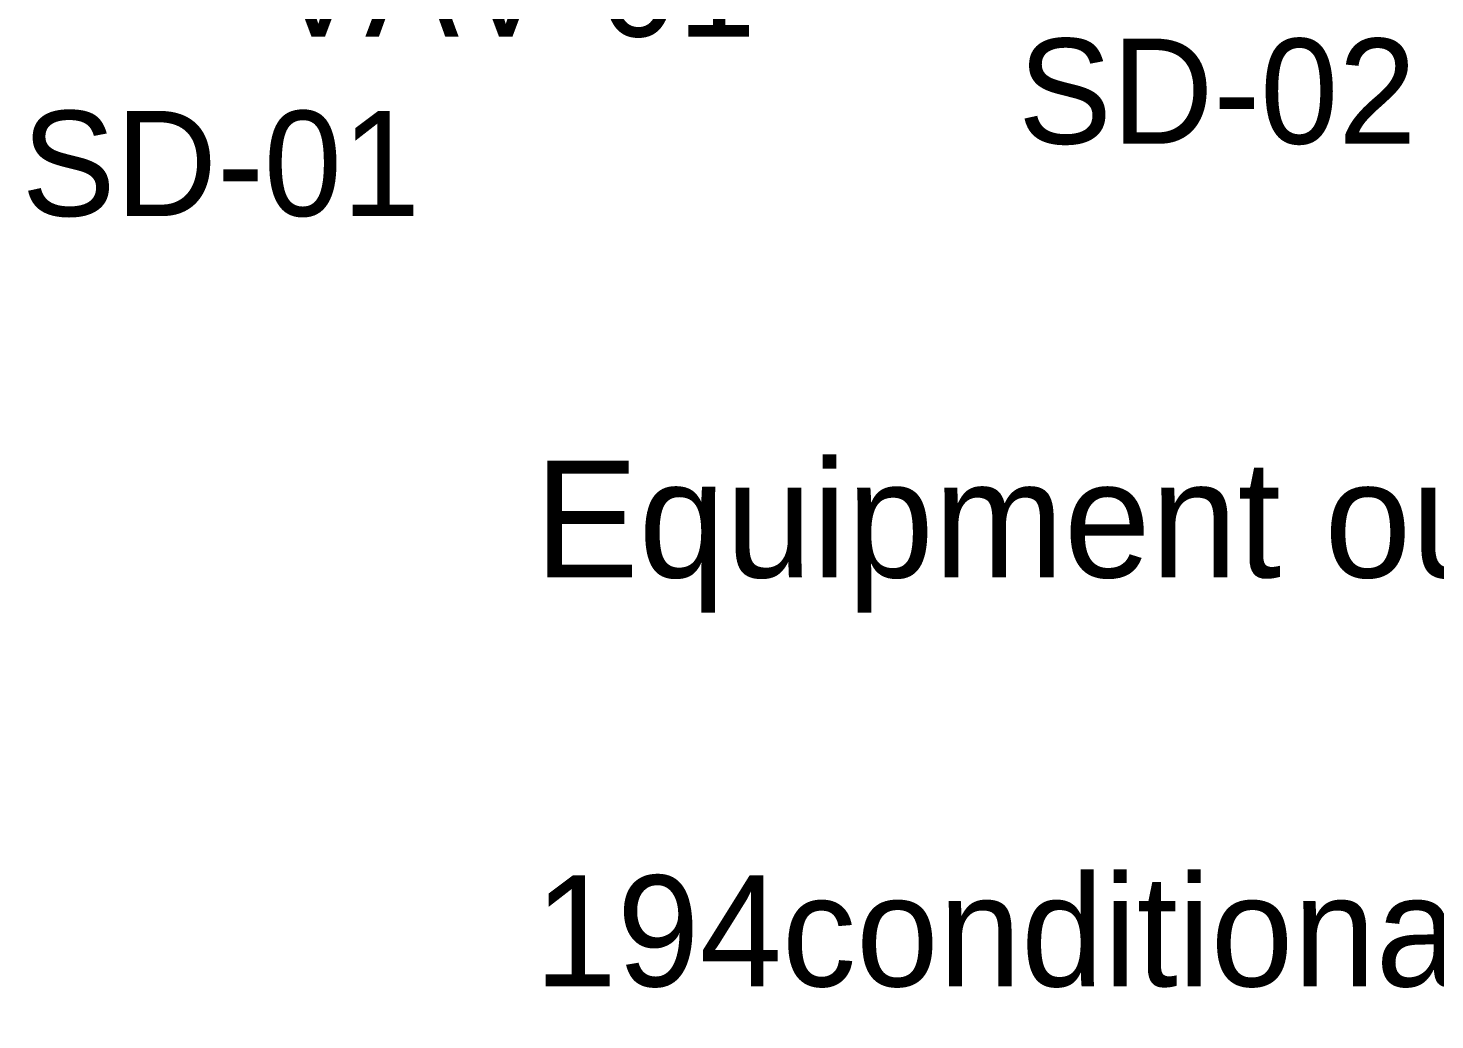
# Model space of a CAD drawing. Header units: metres. Extents: x 0.2 to 42.3, y 0.9 to 39.
# Drawn here: x 0.266 to 5.084, y 0.885 to 4.281 of the extents above; entities that cross this region are included whole.
import ezdxf

# ---------------------------------------------------------------- set-up
doc = ezdxf.new("R2010")
doc.units = ezdxf.units.M
doc.layers.add('BSA_BRANCH_LABEL', color=3, linetype='Continuous')
doc.layers.add('BSA_VAV_LABEL', color=7, linetype='Continuous')

msp = doc.modelspace()

# ---------------------------------------------------------------- texts
for s, height, p in [('Equipment outlines: outside envelopes;dashed lines:logical flow,internal routing unknown', 0.4, (2, 2.4)), ('194conditional values;264unknown component paths;drop304.8mmassumed;full pressure unresolved', 0.38, (2, 1))]:
    msp.add_text(s, height=height).set_placement(p)
at = {"layer": 'BSA_BRANCH_LABEL'}
for s, p in [('SD-02', (3.6568, 3.8851)), ('SD-01', (0.2437, 3.6377))]:
    msp.add_text(s, height=0.36, dxfattribs=at).set_placement(p)
at = {"layer": 'BSA_VAV_LABEL'}
msp.add_text('VAV-01', height=0.36, dxfattribs=at).set_placement((1.0988, 4.2523))

doc.saveas('drawing.dxf')
